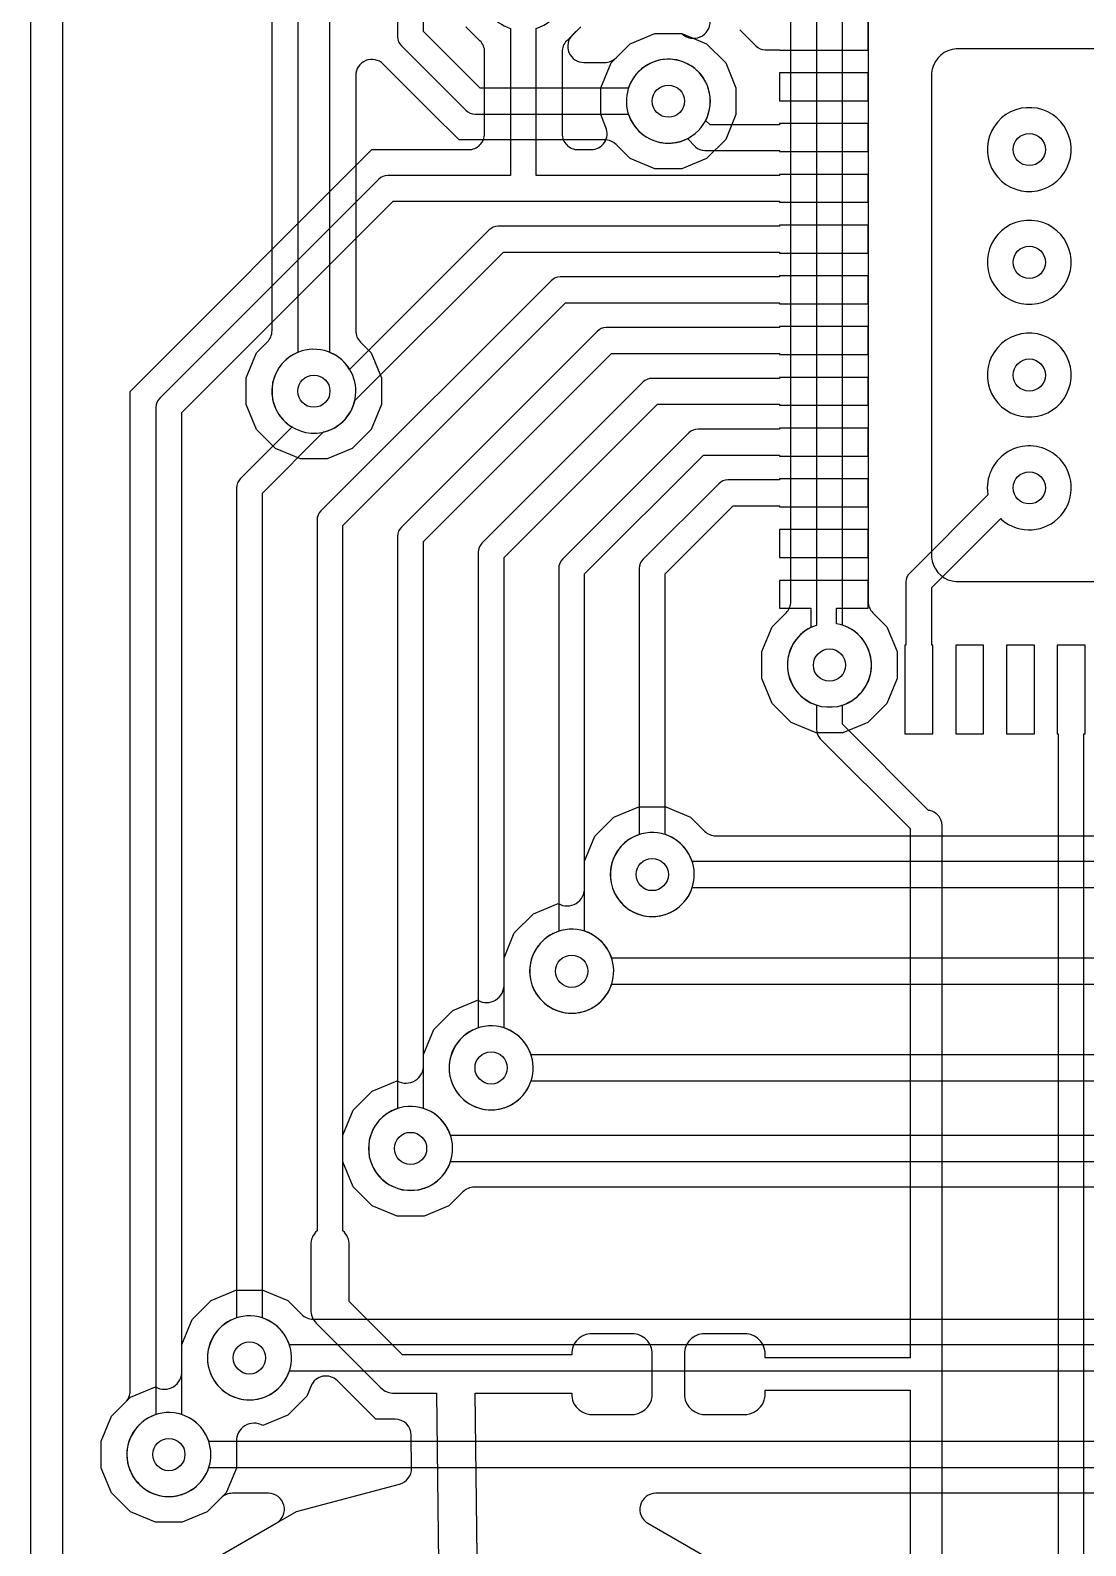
# Model space of a CAD drawing. Header units: millimetres. Extents: x -12.6 to 79.4, y -27 to 65.1.
# Drawn here: x -12.65 to -4.33, y 4.36 to 16.31 of the extents above; entities that cross this region are included whole.
import ezdxf

# ---------------------------------------------------------------- set-up
doc = ezdxf.new("R2010")
doc.units = ezdxf.units.MM

msp = doc.modelspace()

# ---------------------------------------------------------------- linework, layer by layer
at = {"layer": '16_copper'}
for points in [[(-12.395, 34.852), (-12.395, 3.258, 0.767326)], [(-10.541, 29), (-10.541, 13.767), (-10.56, 13.759), (-10.598, 13.737), (-10.632, 13.711), (-10.663, 13.68), (-10.689, 13.646), (-10.711, 13.608), (-10.727, 13.568), (-10.739, 13.527), (-10.744, 13.484), (-10.744, 13.44), (-10.739, 13.397), (-10.727, 13.356), (-10.711, 13.316), (-10.689, 13.278), (-10.663, 13.244), (-10.632, 13.213), (-10.598, 13.187), (-10.56, 13.165), (-10.52, 13.149), (-10.479, 13.137), (-10.436, 13.132), (-10.392, 13.132), (-10.349, 13.137, 0.740841), (-10.287, 13.767), (-10.287, 28.931)], [(-8.311, 16.335), (-8.376, 16.27, 0.668185), (-8.286, 16.053), (-8.122, 16.053, 0.198912), (-8.032, 16.09), (-7.922, 16.2), (-7.726, 16.281), (-7.514, 16.281), (-7.318, 16.2), (-7.168, 16.05), (-7.087, 15.854), (-7.087, 15.642), (-7.168, 15.446), (-7.318, 15.296), (-7.514, 15.215), (-7.726, 15.215), (-7.922, 15.296), (-8.032, 15.406, 0.198912), (-8.122, 15.443), (-9.27, 15.443), (-9.486, 15.659), (-9.867, 16.04, 0.668179), (-10.084, 15.95), (-10.084, 13.939, 0.198912), (-10.047, 13.849), (-9.962, 13.764), (-9.881, 13.568), (-9.881, 13.356), (-9.962, 13.16), (-10.112, 13.01), (-10.308, 12.929), (-10.52, 12.929), (-10.716, 13.01), (-10.866, 13.16), (-10.947, 13.356), (-10.947, 13.568), (-10.866, 13.764), (-10.781, 13.849, 0.198912), (-10.744, 13.939), (-10.744, 28.858, 0.021326)], [(-9.754, 24.069), (-9.754, 16.256, 0.198912), (-9.724, 16.184), (-9.216, 15.676, 0.198912), (-9.144, 15.646), (-7.935, 15.646), (-7.933, 15.642), (-7.917, 15.602), (-7.895, 15.564), (-7.869, 15.53), (-7.838, 15.499), (-7.804, 15.473), (-7.766, 15.451), (-7.726, 15.435), (-7.685, 15.423), (-7.642, 15.418), (-7.598, 15.418), (-7.555, 15.423, 1), (-7.685, 16.073), (-7.726, 16.061, 0.237098), (-7.935, 15.85), (-9.102, 15.85), (-9.55, 16.298), (-9.55, 24.069, 0.943616)], [(-6.452, 18.963), (-6.452, 11.618), (-6.456, 11.616), (-6.496, 11.6), (-6.534, 11.578), (-6.568, 11.552), (-6.599, 11.521), (-6.625, 11.487), (-6.647, 11.449), (-6.663, 11.409), (-6.675, 11.368), (-6.68, 11.325), (-6.68, 11.281), (-6.675, 11.238), (-6.663, 11.197), (-6.647, 11.157), (-6.625, 11.119), (-6.599, 11.085), (-6.568, 11.054), (-6.534, 11.028), (-6.496, 11.006), (-6.456, 10.99), (-6.415, 10.978), (-6.372, 10.973), (-6.328, 10.973), (-6.285, 10.978, 0.773262), (-6.248, 11.618), (-6.248, 18.963, 0.233115)], [(-6.045, 18.766), (-6.045, 11.805, 0.198917), (-6.008, 11.715), (-5.898, 11.605), (-5.817, 11.409), (-5.817, 11.197), (-5.898, 11.001), (-6.048, 10.851), (-6.244, 10.77), (-6.456, 10.77), (-6.652, 10.851), (-6.802, 11.001), (-6.883, 11.197), (-6.883, 11.409), (-6.802, 11.605), (-6.692, 11.715, 0.198917), (-6.655, 11.805), (-6.655, 18.766, 0.198912)], [(5.028, 7.188), (-9.15, 7.188, 0.198912), (-9.24, 7.151), (-9.35, 7.041), (-9.546, 6.96), (-9.758, 6.96), (-9.954, 7.041), (-10.104, 7.191), (-10.185, 7.387), (-10.185, 7.599), (-10.104, 7.795), (-9.954, 7.945), (-9.758, 8.026, 0.5916), (-9.55, 8.153), (-9.55, 8.234), (-9.469, 8.43), (-9.319, 8.58), (-9.123, 8.661, 0.5916), (-8.915, 8.788), (-8.915, 8.996), (-8.834, 9.192), (-8.684, 9.342), (-8.488, 9.423, 0.5916), (-8.28, 9.55), (-8.28, 9.758), (-8.199, 9.954), (-8.049, 10.104), (-7.853, 10.185), (-7.641, 10.185), (-7.445, 10.104), (-7.335, 9.994, 0.198912), (-7.245, 9.957), (6.095, 9.957)], [(9.44, -9.423), (7.595, -7.578), (7.595, 8.128, 0.198912), (7.565, 8.2), (6.041, 9.724, 0.198912), (5.969, 9.754), (-7.432, 9.754, 0.943616), (-8.072, 9.587), (-8.06, 9.546, 0.722243), (-7.432, 9.55), (5.927, 9.55), (7.391, 8.086), (7.391, -7.62, 0.198912), (7.421, -7.692), (9.326, -9.597, 0.198912)], [(9.313, -10.058), (7.087, -7.832), (7.087, 7.747, 0.198912), (7.057, 7.819), (5.914, 8.962, 0.198912), (5.842, 8.992), (-8.067, 8.992, 0.943616), (-8.707, 8.825), (-8.695, 8.784, 0.722243), (-8.067, 8.788), (5.8, 8.788), (6.883, 7.705), (6.883, -7.874, 0.198912), (6.913, -7.946), (9.199, -10.232, 0.198912)], [(12.234, -16.662), (6.579, -11.007), (6.579, 7.239, 0.198912), (6.549, 7.311), (5.66, 8.2, 0.198912), (5.588, 8.23), (-8.702, 8.23, 0.943616), (-9.342, 8.063), (-9.33, 8.022, 0.722243), (-8.702, 8.026), (5.546, 8.026), (6.375, 7.197), (6.375, -11.049, 0.198912), (6.405, -11.121), (12.12, -16.836, 0.198912)], [(11.642, -17.213), (6.071, -11.642), (6.071, 6.731, 0.198912), (6.041, 6.803), (5.279, 7.565, 0.198912), (5.207, 7.595), (-9.337, 7.595, 0.943616), (-9.977, 7.428), (-9.965, 7.387, 0.722243), (-9.337, 7.391), (5.165, 7.391), (5.867, 6.689), (5.867, -11.684, 0.198912), (5.897, -11.756), (11.498, -17.357)], [(-11.32, 4.186), (-10.71, 4.538, 0.767326), (-10.773, 4.775), (-11.055, 4.775, 0.198912), (-11.145, 4.738), (-11.255, 4.628), (-11.451, 4.547), (-11.663, 4.547), (-11.859, 4.628), (-12.009, 4.778), (-12.09, 4.974), (-12.09, 5.186), (-12.009, 5.382), (-11.859, 5.532), (-11.663, 5.613, 0.5916), (-11.455, 5.74), (-11.455, 5.948), (-11.374, 6.144), (-11.224, 6.294), (-11.028, 6.375), (-10.816, 6.375), (-10.62, 6.294), (-10.51, 6.184, 0.198912), (-10.42, 6.147), (4.063, 6.147)], [(11.218, -18.694), (4.928, -12.404), (4.928, 4.953, 0.198912), (4.898, 5.025), (4.009, 5.914, 0.198912), (3.937, 5.944), (-10.607, 5.944, 0.943616), (-11.247, 5.777), (-11.235, 5.736, 0.722243), (-10.607, 5.74), (3.895, 5.74), (4.724, 4.911), (4.724, -12.446, 0.198912), (4.754, -12.518), (11.104, -18.868, 0.198912)], [(10.218, -18.852), (4.318, -12.952), (4.318, -12.7, 0.161412), (4.293, -12.624), (4.293, 4.318, 0.198912), (4.263, 4.39), (3.501, 5.152, 0.198912), (3.429, 5.182), (-11.242, 5.182, 0.943616), (-11.882, 5.015), (-11.87, 4.974, 0.722243), (-11.242, 4.978), (3.387, 4.978), (4.089, 4.276), (4.089, -12.625), (4.078, -12.642, 0.120111), (4.064, -12.7), (4.064, -13.005, 0.198912), (4.101, -13.095), (10.038, -19.032)], [(3.849, 4.229), (3.34, 4.738, 0.198912), (3.25, 4.775), (-7.718, 4.775, 0.767326), (-7.781, 4.538), (-7.171, 4.186)]]:
    msp.add_lwpolyline(points, format="xyb", dxfattribs=at)
at = {"layer": '1_copper'}
for points in [[(-12.395, 34.852), (-12.395, 3.258, 0.767326)], [(-8.311, 16.335), (-8.421, 16.225, 0.198912), (-8.458, 16.135), (-8.458, 15.493, 0.414214), (-8.331, 15.366), (-8.229, 15.366, 0.534518), (-8.112, 15.541), (-8.153, 15.642), (-8.153, 15.854), (-8.072, 16.05), (-7.922, 16.2), (-7.726, 16.281), (-7.514, 16.281, 0.667923), (-7.29, 16.379)], [(-7.057, 16.311), (-6.93, 16.184, 0.198912), (-6.858, 16.154), (-6.745, 16.154), (-6.745, 16.151), (-6.045, 16.151), (-6.045, 16.371)], [(-11.32, 4.186), (-10.55, 4.631), (-9.738, 4.848, 0.34289), (-9.644, 4.972), (-9.647, 5.234, 0.410615), (-9.774, 5.359), (-9.926, 5.359), (-10.229, 5.662, 0.534515), (-10.436, 5.621), (-10.47, 5.54), (-10.62, 5.39), (-10.816, 5.309, 0.5916), (-11.024, 5.182), (-11.024, 4.974), (-11.105, 4.778), (-11.255, 4.628), (-11.451, 4.547), (-11.663, 4.547), (-11.859, 4.628), (-12.009, 4.778), (-12.09, 4.974), (-12.09, 5.186), (-12.009, 5.382), (-11.899, 5.492, 0.198912), (-11.862, 5.582), (-11.862, 13.461), (-9.957, 15.366), (-9.195, 15.366, 0.414214), (-9.068, 15.493), (-9.068, 16.135, 0.198912), (-9.105, 16.225), (-9.215, 16.335)], [(-9.093, 1.485), (-9.143, 5.563), (-8.382, 5.563), (-8.382, 5.541), (-8.376, 5.51), (-8.364, 5.481), (-8.347, 5.455), (-8.324, 5.433), (-8.298, 5.416), (-8.27, 5.404), (-8.239, 5.397), (-7.89, 5.397), (-7.859, 5.404), (-7.831, 5.416), (-7.805, 5.433), (-7.782, 5.455), (-7.765, 5.481), (-7.753, 5.51), (-7.747, 5.541), (-7.747, 5.889), (-7.753, 5.92), (-7.765, 5.949), (-7.782, 5.975), (-7.805, 5.997), (-7.831, 6.014), (-7.859, 6.026), (-7.89, 6.033), (-8.239, 6.033), (-8.27, 6.026), (-8.298, 6.014), (-8.324, 5.997), (-8.347, 5.975), (-8.364, 5.949), (-8.376, 5.92), (-8.382, 5.889), (-8.382, 5.867), (-9.716, 5.867), (-10.135, 6.286), (-10.135, 6.731, 0.21284), (-10.185, 6.844), (-10.185, 12.404), (-8.43, 14.159), (-6.745, 14.159), (-6.745, 14.151), (-6.045, 14.151), (-6.045, 14.371), (-6.745, 14.371), (-6.745, 14.363), (-8.472, 14.363, 0.198912), (-8.544, 14.333), (-10.359, 12.518, 0.198912), (-10.389, 12.446), (-10.389, 6.844, 0.212289), (-10.439, 6.731), (-10.439, 6.223, 0.198912), (-10.395, 6.115), (-9.887, 5.607, 0.198912), (-9.779, 5.563), (-9.448, 5.563), (-9.399, 1.545)], [(-5.461, 0.143), (-5.461, 10.033), (-5.464, 10.061, 0.284787), (-5.558, 10.156), (-5.569, 10.158), (-6.248, 10.837), (-6.248, 10.988, 0.783234), (-6.294, 11.629), (-6.294, 11.751), (-6.045, 11.751), (-6.045, 11.971), (-6.745, 11.971), (-6.745, 11.751), (-6.497, 11.751), (-6.497, 11.6, 0.673019), (-6.452, 10.988), (-6.452, 10.795, 0.198912), (-6.422, 10.723), (-5.715, 10.016), (-5.715, 5.842), (-6.858, 5.842), (-6.858, 5.889), (-6.864, 5.92), (-6.876, 5.949), (-6.893, 5.975), (-6.916, 5.997), (-6.942, 6.014), (-6.97, 6.026), (-7.001, 6.033), (-7.35, 6.033), (-7.381, 6.026), (-7.409, 6.014), (-7.435, 5.997), (-7.458, 5.975), (-7.475, 5.949), (-7.487, 5.92), (-7.493, 5.889), (-7.493, 5.541), (-7.487, 5.51), (-7.475, 5.481), (-7.458, 5.455), (-7.435, 5.433), (-7.409, 5.416), (-7.381, 5.404), (-7.35, 5.397), (-7.001, 5.397), (-6.97, 5.404), (-6.942, 5.416), (-6.916, 5.433), (-6.893, 5.455), (-6.876, 5.481), (-6.864, 5.51), (-6.858, 5.541), (-6.858, 5.588), (-5.715, 5.588), (-5.715, 0.127, 0.369855)], [(10.05, -12.7), (-4.344, 1.693), (-4.344, 10.761), (-4.335, 10.761), (-4.335, 11.461), (-4.555, 11.461), (-4.555, 10.761), (-4.547, 10.761), (-4.547, 1.651, 0.198912), (-4.517, 1.579), (9.908, -12.846)]]:
    msp.add_lwpolyline(points, format="xyb", dxfattribs=at)
for points in [[(-6.745, 14.951), (-6.045, 14.951), (-6.045, 15.171), (-6.745, 15.171), (-6.745, 15.163), (-8.661, 15.163), (-8.661, 16.322, 0.943616), (-8.828, 16.962), (-8.869, 16.95, 0.722243), (-8.865, 16.322), (-8.865, 15.163), (-9.831, 15.163, 0.198912), (-9.903, 15.133), (-11.629, 13.407, 0.198912), (-11.659, 13.335), (-11.659, 5.395, 0.943616), (-11.492, 4.755), (-11.451, 4.767, 0.722243), (-11.455, 5.395), (-11.455, 13.293), (-9.789, 14.959), (-6.745, 14.959)], [(-6.045, 15.571), (-6.745, 15.571), (-6.745, 15.563), (-7.291, 15.563), (-7.326, 15.597, 0.94362), (-7.895, 15.932), (-7.917, 15.894, 0.722243), (-7.469, 15.454), (-7.405, 15.389, 0.198912), (-7.333, 15.359), (-6.745, 15.359), (-6.745, 15.351), (-6.045, 15.351)], [(-10.857, 5.517, 0.773262), (-10.82, 6.157), (-10.82, 12.658), (-10.338, 13.141, 0.283453), (-10.093, 13.386), (-8.919, 14.559), (-6.745, 14.559), (-6.745, 14.551), (-6.045, 14.551), (-6.045, 14.771), (-6.745, 14.771), (-6.745, 14.763), (-8.961, 14.763, 0.198912), (-9.033, 14.733), (-10.132, 13.634, 0.956546), (-10.711, 13.316), (-10.689, 13.278, 0.109124), (-10.586, 13.18), (-10.994, 12.772, 0.198912), (-11.024, 12.7), (-11.024, 6.157), (-11.028, 6.155), (-11.068, 6.139), (-11.106, 6.117), (-11.14, 6.091), (-11.171, 6.06), (-11.197, 6.026), (-11.219, 5.988), (-11.235, 5.948), (-11.247, 5.907), (-11.252, 5.864), (-11.252, 5.82), (-11.247, 5.777), (-11.235, 5.736), (-11.219, 5.696), (-11.197, 5.658), (-11.171, 5.624), (-11.14, 5.593), (-11.106, 5.567), (-11.068, 5.545), (-11.028, 5.529), (-10.987, 5.517), (-10.944, 5.512), (-10.9, 5.512)], [(-9.587, 7.168, 0.773262), (-9.55, 7.808), (-9.55, 12.277), (-8.068, 13.759), (-6.745, 13.759), (-6.745, 13.751), (-6.045, 13.751), (-6.045, 13.971), (-6.745, 13.971), (-6.745, 13.963), (-8.11, 13.963, 0.198912), (-8.182, 13.933), (-9.724, 12.391, 0.198912), (-9.754, 12.319), (-9.754, 7.808), (-9.758, 7.806), (-9.798, 7.79), (-9.836, 7.768), (-9.87, 7.742), (-9.901, 7.711), (-9.927, 7.677), (-9.949, 7.639), (-9.965, 7.599), (-9.977, 7.558), (-9.982, 7.515), (-9.982, 7.471), (-9.977, 7.428), (-9.965, 7.387), (-9.949, 7.347), (-9.927, 7.309), (-9.901, 7.275), (-9.87, 7.244), (-9.836, 7.218), (-9.798, 7.196), (-9.758, 7.18), (-9.717, 7.168), (-9.674, 7.163), (-9.63, 7.163)], [(-8.952, 7.803, 0.773262), (-8.915, 8.443), (-8.915, 12.15), (-7.706, 13.359), (-6.745, 13.359), (-6.745, 13.351), (-6.045, 13.351), (-6.045, 13.571), (-6.745, 13.571), (-6.745, 13.563), (-7.748, 13.563, 0.198912), (-7.82, 13.533), (-9.089, 12.264, 0.198912), (-9.119, 12.192), (-9.119, 8.443), (-9.123, 8.441), (-9.163, 8.425), (-9.201, 8.403), (-9.235, 8.377), (-9.266, 8.346), (-9.292, 8.312), (-9.314, 8.274), (-9.33, 8.234), (-9.342, 8.193), (-9.347, 8.15), (-9.347, 8.106), (-9.342, 8.063), (-9.33, 8.022), (-9.314, 7.982), (-9.292, 7.944), (-9.266, 7.91), (-9.235, 7.879), (-9.201, 7.853), (-9.163, 7.831), (-9.123, 7.815), (-9.082, 7.803), (-9.039, 7.798), (-8.995, 7.798)], [(-8.317, 8.565, 0.773262), (-8.28, 9.205), (-8.28, 12.023), (-7.344, 12.959), (-6.745, 12.959), (-6.745, 12.951), (-6.045, 12.951), (-6.045, 13.171), (-6.745, 13.171), (-6.745, 13.163), (-7.386, 13.163, 0.198912), (-7.458, 13.133), (-8.454, 12.137, 0.198912), (-8.484, 12.065), (-8.484, 9.205), (-8.488, 9.203), (-8.528, 9.187), (-8.566, 9.165), (-8.6, 9.139), (-8.631, 9.108), (-8.657, 9.074), (-8.679, 9.036), (-8.695, 8.996), (-8.707, 8.955), (-8.712, 8.912), (-8.712, 8.868), (-8.707, 8.825), (-8.695, 8.784), (-8.679, 8.744), (-8.657, 8.706), (-8.631, 8.672), (-8.6, 8.641), (-8.566, 8.615), (-8.528, 8.593), (-8.488, 8.577), (-8.447, 8.565), (-8.404, 8.56), (-8.36, 8.56)], [(-5.535, 11.461), (-5.544, 11.461), (-5.544, 11.915), (-5, 12.458), (-4.993, 12.451, 1), (-4.557, 12.949), (-4.591, 12.975, 0.621842), (-5.105, 12.678), (-5.101, 12.645), (-5.101, 12.645), (-5.717, 12.029, 0.198912), (-5.747, 11.957), (-5.747, 11.461), (-5.755, 11.461), (-5.755, 10.761), (-5.535, 10.761)], [(-7.682, 9.327, 0.773262), (-7.645, 9.967), (-7.645, 12.023), (-7.109, 12.559), (-6.745, 12.559), (-6.745, 12.551), (-6.045, 12.551), (-6.045, 12.771), (-6.745, 12.771), (-6.745, 12.763), (-7.151, 12.763, 0.198912), (-7.223, 12.733), (-7.819, 12.137, 0.198912), (-7.849, 12.065), (-7.849, 9.967), (-7.853, 9.965), (-7.893, 9.949), (-7.931, 9.927), (-7.965, 9.901), (-7.996, 9.87), (-8.022, 9.836), (-8.044, 9.798), (-8.06, 9.758), (-8.072, 9.717), (-8.077, 9.674), (-8.077, 9.63), (-8.072, 9.587), (-8.06, 9.546), (-8.044, 9.506), (-8.022, 9.468), (-7.996, 9.434), (-7.965, 9.403), (-7.931, 9.377), (-7.893, 9.355), (-7.853, 9.339), (-7.812, 9.327), (-7.769, 9.322), (-7.725, 9.322)]]:
    msp.add_lwpolyline(points, format="xyb", close=True, dxfattribs=at)
msp.add_lwpolyline([(-1.539, 16.161), (-5.352, 16.161), (-5.384, 16.156), (-5.416, 16.146), (-5.445, 16.131), (-5.472, 16.111), (-5.495, 16.088), (-5.515, 16.061), (-5.53, 16.032), (-5.54, 16), (-5.545, 15.968), (-5.545, 12.154), (-5.54, 12.122), (-5.53, 12.09), (-5.515, 12.061), (-5.495, 12.034), (-5.472, 12.011), (-5.445, 11.991), (-5.416, 11.976), (-5.384, 11.966), (-5.352, 11.961), (-1.539, 11.961)], dxfattribs=at)
for points in [[(-6.045, 15.971), (-6.745, 15.971), (-6.745, 15.751), (-6.045, 15.751)], [(-4.711, 15.042), (-4.669, 15.054), (-4.629, 15.07), (-4.591, 15.092), (-4.557, 15.118), (-4.526, 15.149), (-4.5, 15.183), (-4.478, 15.221), (-4.462, 15.261), (-4.451, 15.302), (-4.445, 15.345), (-4.445, 15.389), (-4.451, 15.432), (-4.462, 15.473), (-4.478, 15.513), (-4.5, 15.551), (-4.526, 15.585), (-4.557, 15.616), (-4.591, 15.642), (-4.629, 15.664), (-4.669, 15.68), (-4.711, 15.692), (-4.754, 15.697), (-4.797, 15.697), (-4.84, 15.692), (-4.882, 15.68), (-4.922, 15.664), (-4.959, 15.642), (-4.993, 15.616), (-5.024, 15.585), (-5.05, 15.551), (-5.072, 15.513), (-5.089, 15.473), (-5.1, 15.432), (-5.105, 15.389), (-5.105, 15.345), (-5.1, 15.302), (-5.089, 15.261), (-5.072, 15.221), (-5.05, 15.183), (-5.024, 15.149), (-4.993, 15.118), (-4.959, 15.092), (-4.922, 15.07), (-4.882, 15.054), (-4.84, 15.042), (-4.797, 15.037), (-4.754, 15.037)], [(-4.711, 14.153), (-4.669, 14.165), (-4.629, 14.181), (-4.591, 14.203), (-4.557, 14.229), (-4.526, 14.26), (-4.5, 14.294), (-4.478, 14.332), (-4.462, 14.372), (-4.451, 14.413), (-4.445, 14.456), (-4.445, 14.5), (-4.451, 14.543), (-4.462, 14.584), (-4.478, 14.624), (-4.5, 14.662), (-4.526, 14.696), (-4.557, 14.727), (-4.591, 14.753), (-4.629, 14.775), (-4.669, 14.791), (-4.711, 14.803), (-4.754, 14.808), (-4.797, 14.808), (-4.84, 14.803), (-4.882, 14.791), (-4.922, 14.775), (-4.959, 14.753), (-4.993, 14.727), (-5.024, 14.696), (-5.05, 14.662), (-5.072, 14.624), (-5.089, 14.584), (-5.1, 14.543), (-5.105, 14.5), (-5.105, 14.456), (-5.1, 14.413), (-5.089, 14.372), (-5.072, 14.332), (-5.05, 14.294), (-5.024, 14.26), (-4.993, 14.229), (-4.959, 14.203), (-4.922, 14.181), (-4.882, 14.165), (-4.84, 14.153), (-4.797, 14.148), (-4.754, 14.148)], [(-4.711, 13.264), (-4.669, 13.276), (-4.629, 13.292), (-4.591, 13.314), (-4.557, 13.34), (-4.526, 13.371), (-4.5, 13.405), (-4.478, 13.443), (-4.462, 13.483), (-4.451, 13.524), (-4.445, 13.567), (-4.445, 13.611), (-4.451, 13.654), (-4.462, 13.695), (-4.478, 13.735), (-4.5, 13.773), (-4.526, 13.807), (-4.557, 13.838), (-4.591, 13.864), (-4.629, 13.886), (-4.669, 13.902), (-4.711, 13.914), (-4.754, 13.919), (-4.797, 13.919), (-4.84, 13.914), (-4.882, 13.902), (-4.922, 13.886), (-4.959, 13.864), (-4.993, 13.838), (-5.024, 13.807), (-5.05, 13.773), (-5.072, 13.735), (-5.089, 13.695), (-5.1, 13.654), (-5.105, 13.611), (-5.105, 13.567), (-5.1, 13.524), (-5.089, 13.483), (-5.072, 13.443), (-5.05, 13.405), (-5.024, 13.371), (-4.993, 13.34), (-4.959, 13.314), (-4.922, 13.292), (-4.882, 13.276), (-4.84, 13.264), (-4.797, 13.259), (-4.754, 13.259)], [(-6.045, 12.371), (-6.745, 12.371), (-6.745, 12.151), (-6.045, 12.151)], [(-5.135, 11.461), (-5.355, 11.461), (-5.355, 10.761), (-5.135, 10.761)], [(-4.735, 11.461), (-4.955, 11.461), (-4.955, 10.761), (-4.735, 10.761)]]:
    msp.add_lwpolyline(points, close=True, dxfattribs=at)
at = {"layer": 'drills_via_1_16'}
for centre in [(-7.62, 15.748), (-4.775, 15.367), (-4.775, 14.478), (-4.775, 13.589), (-10.414, 13.462), (-4.775, 12.7), (-6.35, 11.303), (-7.747, 9.652), (-8.382, 8.89), (-9.017, 8.128), (-9.652, 7.493), (-10.922, 5.842), (-11.557, 5.08)]:
    msp.add_circle(centre, 0.127, dxfattribs=at)
at = {"layer": 'outline'}
msp.add_lwpolyline([(-12.649, 36.735), (-12.649, 1.367), (-12.649, 1.367), (-12.637, 1.079), (-12.599, 0.793), (-12.537, 0.512), (-12.45, 0.237), (-12.34, -0.029), (-12.207, -0.284), (-12.052, -0.527), (-11.877, -0.756), (-11.683, -0.967), (13.384, -26.057), (13.596, -26.252), (13.824, -26.428), (14.067, -26.582), (14.323, -26.716), (14.589, -26.826), (14.864, -26.913), (15.145, -26.975), (15.43, -27.013), (15.718, -27.026), (15.72, -27.026), (51.081, -27.026)], dxfattribs=at)

doc.saveas('drawing.dxf')
